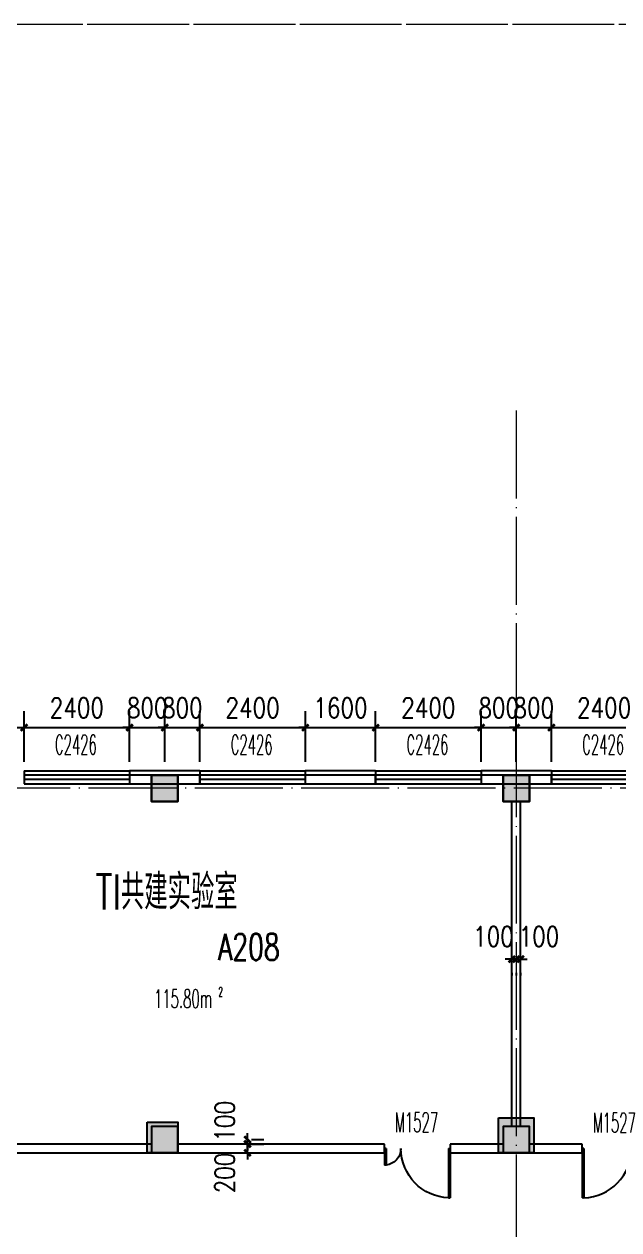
# Model space of a CAD drawing. Extents: x 1417642 to 3570900, y 124798 to 1191112.
# Drawn here: x 1474179 to 1487715, y 532316 to 559771 of the extents above; entities that cross this region are included whole.
import ezdxf

# ---------------------------------------------------------------- set-up
doc = ezdxf.new("R2010")
doc.units = 0
doc.header["$LTSCALE"] = 1000
doc.header["$MEASUREMENT"] = 0
doc.linetypes.add('DOTE', pattern=[2.42, 2, -0.2, 0.02, -0.2])
doc.layers.get('0').update_dxf_attribs({"linetype": 'CONTINUOUS'})
doc.layers.get('Defpoints').update_dxf_attribs({"linetype": 'CONTINUOUS'})
for name, color, linetype in [('colu', 2, 'CONTINUOUS'), ('COLUMN', 9, 'CONTINUOUS'), ('DOTE', 1, 'DOTE'), ('PUB_DIM', 3, 'CONTINUOUS'), ('PUB_HATCH', 8, 'CONTINUOUS'), ('PUB_TEXT', 40, 'CONTINUOUS'), ('SPACE', 7, 'CONTINUOUS'), ('SURFACE', 6, 'CONTINUOUS'), ('tiaozheng', 20, 'CONTINUOUS'), ('WALL', 4, 'CONTINUOUS'), ('WINDOW', 2, 'CONTINUOUS'), ('WINDOW_TEXT', 7, 'CONTINUOUS'), ('填充', 252, 'CONTINUOUS'), ('柱填充 @ 1', 8, 'CONTINUOUS')]:
    doc.layers.add(name, color=color, linetype=linetype)
doc.styles.add('_TCH_SPACE', font='ROMANS', dxfattribs={"width": 0.7, "height": 5, "bigfont": 'Z'})
doc.styles.add('_TCH_WINDOW', font='ROMANS.shx', dxfattribs={"width": 0.7, "height": 400, "bigfont": 'Z.shx'})
doc.styles.add('DIM_FONT', font='SIMPLEX.shx', dxfattribs={"width": 0.8})
doc.styles.add('Z', font='ROMANS', dxfattribs={"width": 0.7, "bigfont": 'Z'})
doc.dimstyles.new('DIMN150', dxfattribs={"dimscale": 1.5, "dimtxt": 300, "dimasz": 100, "dimexe": 250, "dimexo": 300, "dimgap": 150, "dimtad": 1, "dimdec": 0, "dimzin": 0, "dimdsep": 46, "dimtxsty": 'DIM_FONT', "dimblk": 'ARCHTICK', "dimcen": 0.09, "dimdle": 1.5, "dimclrt": 7, "dimazin": 2, "dimtfac": 1, "dimtdec": 0, "dimtix": 1, "dimtmove": 2, "dimatfit": 3, "dimldrblk": 'ARCHTICK', "dimfxl": 1, "dimtolj": 1, "dimtzin": 0, "dimarcsym": 0})

# ---------------------------------------------------------------- blocks, each defined once
blk = doc.blocks.new('5873')
at = {"layer": '柱填充 @ 1', "ltscale": 1000}
for points in [[(1541228, 714085), (1541828, 714085), (1541828, 713485), (1541228, 713485)], [(1549228, 714085), (1549828, 714085), (1549828, 713485), (1549228, 713485)], [(1541128, 706185), (1541828, 706185), (1541828, 705485), (1541128, 705485)], [(1549128, 706285), (1549928, 706285), (1549928, 705485), (1549128, 705485)]]:
    blk.add_hatch(color=256, dxfattribs=at).paths.add_polyline_path(points)
at = {"layer": 'colu', "ltscale": 1000}
for points in [[(1541228, 714085), (1541828, 714085), (1541828, 713485), (1541228, 713485)], [(1549228, 714085), (1549828, 714085), (1549828, 713485), (1549228, 713485)], [(1541128, 706185), (1541828, 706185), (1541828, 705485), (1541128, 705485)], [(1549128, 706285), (1549928, 706285), (1549928, 705485), (1549128, 705485)]]:
    blk.add_lwpolyline(points, close=True, dxfattribs=at)
blk = doc.blocks.new('_ArchTick')
at = {"color": 0, "linetype": 'ByBlock', "const_width": 0.4}
blk.add_lwpolyline([(-0.5, -0.5), (0.5, 0.5)], dxfattribs=at)
blk = doc.blocks.new('*D2397')
at = {"layer": 'Defpoints', "color": 0}
for p in [(1485279, 538619), (1485379, 538619), (1485379, 538480)]:
    blk.add_point(p, dxfattribs=at)
at = {"layer": 'PUB_DIM', "color": 0, "lineweight": -2}
for p, q in [((1485279, 538480), (1485129, 538480)), ((1485279, 538480), (1485379, 538480)), ((1485379, 538480), (1485529, 538480)), ((1485279, 538169), (1485279, 538105)), ((1485379, 538169), (1485379, 538105))]:
    blk.add_line(p, q, dxfattribs=at)
at = {"layer": 'PUB_DIM', "color": 0, "lineweight": -2, "xscale": 150, "yscale": 150, "zscale": 150}
blk.add_blockref('_ArchTick', (1485279, 538480), dxfattribs=at)
at = {"layer": 'PUB_DIM', "color": 0, "lineweight": -2, "xscale": 150, "yscale": 150, "zscale": 150, "rotation": 180}
blk.add_blockref('_ArchTick', (1485379, 538480), dxfattribs=at)
at = {"layer": 'PUB_DIM', "color": 7, "insert": (1484861, 538997), "char_height": 450, "attachment_point": 5, "style": 'DIM_FONT'}
blk.add_mtext('\\A1;100', dxfattribs=at)
blk = doc.blocks.new('*D2398')
at = {"layer": 'Defpoints', "color": 0}
for p in [(1485379, 538619), (1485479, 538619), (1485479, 538480)]:
    blk.add_point(p, dxfattribs=at)
at = {"layer": 'PUB_DIM', "color": 0, "lineweight": -2}
for p, q in [((1485379, 538480), (1485229, 538480)), ((1485379, 538480), (1485479, 538480)), ((1485479, 538480), (1485629, 538480)), ((1485379, 538169), (1485379, 538105)), ((1485479, 538169), (1485479, 538105))]:
    blk.add_line(p, q, dxfattribs=at)
at = {"layer": 'PUB_DIM', "color": 0, "lineweight": -2, "xscale": 150, "yscale": 150, "zscale": 150}
blk.add_blockref('_ArchTick', (1485379, 538480), dxfattribs=at)
at = {"layer": 'PUB_DIM', "color": 0, "lineweight": -2, "xscale": 150, "yscale": 150, "zscale": 150, "rotation": 180}
blk.add_blockref('_ArchTick', (1485479, 538480), dxfattribs=at)
at = {"layer": 'PUB_DIM', "color": 7, "insert": (1485896, 538997), "char_height": 450, "attachment_point": 5, "style": 'DIM_FONT'}
blk.add_mtext('\\A1;100', dxfattribs=at)
blk = doc.blocks.new('*D2408')
at = {"layer": 'Defpoints', "color": 0}
for p in [(1478901, 534371), (1479263, 534371), (1478901, 534271)]:
    blk.add_point(p, dxfattribs=at)
at = {"layer": 'PUB_DIM', "color": 0, "lineweight": -2}
for p, q in [((1479263, 534371), (1479263, 534521)), ((1479263, 534271), (1479263, 534371)), ((1479351, 534371), (1479638, 534371)), ((1479263, 534271), (1479263, 534121)), ((1479351, 534271), (1479638, 534271))]:
    blk.add_line(p, q, dxfattribs=at)
at = {"layer": 'PUB_DIM', "color": 0, "lineweight": -2, "xscale": 150, "yscale": 150, "zscale": 150}
for p, rotation in [((1479263, 534371), 270), ((1479263, 534271), 90)]:
    blk.add_blockref('_ArchTick', p, dxfattribs=dict(at, rotation=rotation))
at = {"layer": 'PUB_DIM', "color": 7, "insert": (1478745, 534789), "char_height": 450, "attachment_point": 5, "rotation": 90, "style": 'DIM_FONT'}
blk.add_mtext('\\A1;100', dxfattribs=at)
blk = doc.blocks.new('*D2409')
at = {"layer": 'Defpoints', "color": 0}
for p in [(1478901, 534271), (1478901, 534071), (1479263, 534271)]:
    blk.add_point(p, dxfattribs=at)
at = {"layer": 'PUB_DIM', "color": 0, "lineweight": -2}
for p, q in [((1479263, 534271), (1479263, 534421)), ((1479263, 534071), (1479263, 534271)), ((1479263, 534071), (1479263, 533921)), ((1479351, 534271), (1479638, 534271)), ((1479351, 534071), (1479638, 534071))]:
    blk.add_line(p, q, dxfattribs=at)
at = {"layer": 'PUB_DIM', "color": 0, "lineweight": -2, "xscale": 150, "yscale": 150, "zscale": 150}
for p, rotation in [((1479263, 534271), 270), ((1479263, 534071), 90)]:
    blk.add_blockref('_ArchTick', p, dxfattribs=dict(at, rotation=rotation))
at = {"layer": 'PUB_DIM', "color": 7, "insert": (1478745, 533612), "char_height": 450, "attachment_point": 5, "rotation": 90, "style": 'DIM_FONT'}
blk.add_mtext('\\A1;200', dxfattribs=at)
blk = doc.blocks.new('*D3175')
at = {"layer": 'Defpoints', "color": 0}
for p in [(1488579, 543753), (1486179, 542527), (1488579, 542527)]:
    blk.add_point(p, dxfattribs=at)
at = {"layer": 'PUB_DIM', "color": 0, "lineweight": -2}
for p, q in [((1486179, 542977), (1486179, 544128)), ((1488579, 542977), (1488579, 544128)), ((1486176, 543753), (1488581, 543753))]:
    blk.add_line(p, q, dxfattribs=at)
at = {"layer": 'PUB_DIM', "color": 0, "lineweight": -2, "xscale": 150, "yscale": 150, "zscale": 150, "rotation": 180}
blk.add_blockref('_ArchTick', (1486179, 543753), dxfattribs=at)
at = {"layer": 'PUB_DIM', "color": 0, "lineweight": -2, "xscale": 150, "yscale": 150, "zscale": 150}
blk.add_blockref('_ArchTick', (1488579, 543753), dxfattribs=at)
at = {"layer": 'PUB_DIM', "color": 7, "insert": (1487379, 544203), "char_height": 450, "attachment_point": 5, "style": 'DIM_FONT'}
blk.add_mtext('\\A1;2400', dxfattribs=at)
blk = doc.blocks.new('*D3176')
at = {"layer": 'Defpoints', "color": 0}
for p in [(1486179, 543753), (1485379, 542527), (1486179, 542527)]:
    blk.add_point(p, dxfattribs=at)
at = {"layer": 'PUB_DIM', "color": 0, "lineweight": -2}
for p, q in [((1485379, 542977), (1485379, 544128)), ((1486179, 542977), (1486179, 544128)), ((1485379, 543753), (1485229, 543753)), ((1485379, 543753), (1486179, 543753)), ((1486179, 543753), (1486329, 543753))]:
    blk.add_line(p, q, dxfattribs=at)
at = {"layer": 'PUB_DIM', "color": 0, "lineweight": -2, "xscale": 150, "yscale": 150, "zscale": 150}
blk.add_blockref('_ArchTick', (1485379, 543753), dxfattribs=at)
at = {"layer": 'PUB_DIM', "color": 0, "lineweight": -2, "xscale": 150, "yscale": 150, "zscale": 150, "rotation": 180}
blk.add_blockref('_ArchTick', (1486179, 543753), dxfattribs=at)
at = {"layer": 'PUB_DIM', "color": 7, "insert": (1485779, 544203), "char_height": 450, "attachment_point": 5, "style": 'DIM_FONT'}
blk.add_mtext('\\A1;800', dxfattribs=at)
blk = doc.blocks.new('*D3177')
at = {"layer": 'Defpoints', "color": 0}
for p in [(1485379, 543753), (1484579, 542527), (1485379, 542527)]:
    blk.add_point(p, dxfattribs=at)
at = {"layer": 'PUB_DIM', "color": 0, "lineweight": -2}
for p, q in [((1484579, 542977), (1484579, 544128)), ((1485379, 542977), (1485379, 544128)), ((1484579, 543753), (1484429, 543753)), ((1484579, 543753), (1485379, 543753)), ((1485379, 543753), (1485529, 543753))]:
    blk.add_line(p, q, dxfattribs=at)
at = {"layer": 'PUB_DIM', "color": 0, "lineweight": -2, "xscale": 150, "yscale": 150, "zscale": 150}
blk.add_blockref('_ArchTick', (1484579, 543753), dxfattribs=at)
at = {"layer": 'PUB_DIM', "color": 0, "lineweight": -2, "xscale": 150, "yscale": 150, "zscale": 150, "rotation": 180}
blk.add_blockref('_ArchTick', (1485379, 543753), dxfattribs=at)
at = {"layer": 'PUB_DIM', "color": 7, "insert": (1484979, 544203), "char_height": 450, "attachment_point": 5, "style": 'DIM_FONT'}
blk.add_mtext('\\A1;800', dxfattribs=at)
blk = doc.blocks.new('*D3178')
at = {"layer": 'Defpoints', "color": 0}
for p in [(1484579, 543753), (1482179, 542527), (1484579, 542527)]:
    blk.add_point(p, dxfattribs=at)
at = {"layer": 'PUB_DIM', "color": 0, "lineweight": -2}
for p, q in [((1482179, 542977), (1482179, 544128)), ((1484579, 542977), (1484579, 544128)), ((1482176, 543753), (1484581, 543753))]:
    blk.add_line(p, q, dxfattribs=at)
at = {"layer": 'PUB_DIM', "color": 0, "lineweight": -2, "xscale": 150, "yscale": 150, "zscale": 150, "rotation": 180}
blk.add_blockref('_ArchTick', (1482179, 543753), dxfattribs=at)
at = {"layer": 'PUB_DIM', "color": 0, "lineweight": -2, "xscale": 150, "yscale": 150, "zscale": 150}
blk.add_blockref('_ArchTick', (1484579, 543753), dxfattribs=at)
at = {"layer": 'PUB_DIM', "color": 7, "insert": (1483379, 544203), "char_height": 450, "attachment_point": 5, "style": 'DIM_FONT'}
blk.add_mtext('\\A1;2400', dxfattribs=at)
blk = doc.blocks.new('*D3179')
at = {"layer": 'Defpoints', "color": 0}
for p in [(1482179, 543753), (1480579, 542527), (1482179, 542527)]:
    blk.add_point(p, dxfattribs=at)
at = {"layer": 'PUB_DIM', "color": 0, "lineweight": -2}
for p, q in [((1480579, 542977), (1480579, 544128)), ((1482179, 542977), (1482179, 544128)), ((1480579, 543753), (1480429, 543753)), ((1480579, 543753), (1482179, 543753)), ((1482179, 543753), (1482329, 543753))]:
    blk.add_line(p, q, dxfattribs=at)
at = {"layer": 'PUB_DIM', "color": 0, "lineweight": -2, "xscale": 150, "yscale": 150, "zscale": 150}
blk.add_blockref('_ArchTick', (1480579, 543753), dxfattribs=at)
at = {"layer": 'PUB_DIM', "color": 0, "lineweight": -2, "xscale": 150, "yscale": 150, "zscale": 150, "rotation": 180}
blk.add_blockref('_ArchTick', (1482179, 543753), dxfattribs=at)
at = {"layer": 'PUB_DIM', "color": 7, "insert": (1481379, 544203), "char_height": 450, "attachment_point": 5, "style": 'DIM_FONT'}
blk.add_mtext('\\A1;1600', dxfattribs=at)
blk = doc.blocks.new('*D3180')
at = {"layer": 'Defpoints', "color": 0}
for p in [(1480579, 543753), (1478179, 542527), (1480579, 542527)]:
    blk.add_point(p, dxfattribs=at)
at = {"layer": 'PUB_DIM', "color": 0, "lineweight": -2}
for p, q in [((1478179, 542977), (1478179, 544128)), ((1480579, 542977), (1480579, 544128)), ((1478176, 543753), (1480581, 543753))]:
    blk.add_line(p, q, dxfattribs=at)
at = {"layer": 'PUB_DIM', "color": 0, "lineweight": -2, "xscale": 150, "yscale": 150, "zscale": 150, "rotation": 180}
blk.add_blockref('_ArchTick', (1478179, 543753), dxfattribs=at)
at = {"layer": 'PUB_DIM', "color": 0, "lineweight": -2, "xscale": 150, "yscale": 150, "zscale": 150}
blk.add_blockref('_ArchTick', (1480579, 543753), dxfattribs=at)
at = {"layer": 'PUB_DIM', "color": 7, "insert": (1479379, 544203), "char_height": 450, "attachment_point": 5, "style": 'DIM_FONT'}
blk.add_mtext('\\A1;2400', dxfattribs=at)
blk = doc.blocks.new('*D3181')
at = {"layer": 'Defpoints', "color": 0}
for p in [(1478179, 543753), (1477379, 542527), (1478179, 542527)]:
    blk.add_point(p, dxfattribs=at)
at = {"layer": 'PUB_DIM', "color": 0, "lineweight": -2}
for p, q in [((1477379, 542977), (1477379, 544128)), ((1478179, 542977), (1478179, 544128)), ((1477379, 543753), (1477229, 543753)), ((1477379, 543753), (1478179, 543753)), ((1478179, 543753), (1478329, 543753))]:
    blk.add_line(p, q, dxfattribs=at)
at = {"layer": 'PUB_DIM', "color": 0, "lineweight": -2, "xscale": 150, "yscale": 150, "zscale": 150}
blk.add_blockref('_ArchTick', (1477379, 543753), dxfattribs=at)
at = {"layer": 'PUB_DIM', "color": 0, "lineweight": -2, "xscale": 150, "yscale": 150, "zscale": 150, "rotation": 180}
blk.add_blockref('_ArchTick', (1478179, 543753), dxfattribs=at)
at = {"layer": 'PUB_DIM', "color": 7, "insert": (1477779, 544203), "char_height": 450, "attachment_point": 5, "style": 'DIM_FONT'}
blk.add_mtext('\\A1;800', dxfattribs=at)
blk = doc.blocks.new('*D3182')
at = {"layer": 'Defpoints', "color": 0}
for p in [(1477379, 543753), (1476579, 542527), (1477379, 542527)]:
    blk.add_point(p, dxfattribs=at)
at = {"layer": 'PUB_DIM', "color": 0, "lineweight": -2}
for p, q in [((1476579, 542977), (1476579, 544128)), ((1477379, 542977), (1477379, 544128)), ((1476579, 543753), (1476429, 543753)), ((1476579, 543753), (1477379, 543753)), ((1477379, 543753), (1477529, 543753))]:
    blk.add_line(p, q, dxfattribs=at)
at = {"layer": 'PUB_DIM', "color": 0, "lineweight": -2, "xscale": 150, "yscale": 150, "zscale": 150}
blk.add_blockref('_ArchTick', (1476579, 543753), dxfattribs=at)
at = {"layer": 'PUB_DIM', "color": 0, "lineweight": -2, "xscale": 150, "yscale": 150, "zscale": 150, "rotation": 180}
blk.add_blockref('_ArchTick', (1477379, 543753), dxfattribs=at)
at = {"layer": 'PUB_DIM', "color": 7, "insert": (1476979, 544203), "char_height": 450, "attachment_point": 5, "style": 'DIM_FONT'}
blk.add_mtext('\\A1;800', dxfattribs=at)
blk = doc.blocks.new('*D3183')
at = {"layer": 'Defpoints', "color": 0}
for p in [(1476579, 543753), (1474179, 542527), (1476579, 542527)]:
    blk.add_point(p, dxfattribs=at)
at = {"layer": 'PUB_DIM', "color": 0, "lineweight": -2}
for p, q in [((1474179, 542977), (1474179, 544128)), ((1476579, 542977), (1476579, 544128)), ((1474176, 543753), (1476581, 543753))]:
    blk.add_line(p, q, dxfattribs=at)
at = {"layer": 'PUB_DIM', "color": 0, "lineweight": -2, "xscale": 150, "yscale": 150, "zscale": 150, "rotation": 180}
blk.add_blockref('_ArchTick', (1474179, 543753), dxfattribs=at)
at = {"layer": 'PUB_DIM', "color": 0, "lineweight": -2, "xscale": 150, "yscale": 150, "zscale": 150}
blk.add_blockref('_ArchTick', (1476579, 543753), dxfattribs=at)
at = {"layer": 'PUB_DIM', "color": 7, "insert": (1475379, 544203), "char_height": 450, "attachment_point": 5, "style": 'DIM_FONT'}
blk.add_mtext('\\A1;2400', dxfattribs=at)
blk = doc.blocks.new('*D3184')
at = {"layer": 'Defpoints', "color": 0}
for p in [(1474179, 543753), (1470779, 542527), (1474179, 542527)]:
    blk.add_point(p, dxfattribs=at)
at = {"layer": 'PUB_DIM', "color": 0, "lineweight": -2}
for p, q in [((1470779, 542977), (1470779, 544128)), ((1474179, 542977), (1474179, 544128)), ((1470776, 543753), (1474181, 543753))]:
    blk.add_line(p, q, dxfattribs=at)
at = {"layer": 'PUB_DIM', "color": 0, "lineweight": -2, "xscale": 150, "yscale": 150, "zscale": 150, "rotation": 180}
blk.add_blockref('_ArchTick', (1470779, 543753), dxfattribs=at)
at = {"layer": 'PUB_DIM', "color": 0, "lineweight": -2, "xscale": 150, "yscale": 150, "zscale": 150}
blk.add_blockref('_ArchTick', (1474179, 543753), dxfattribs=at)
at = {"layer": 'PUB_DIM', "color": 7, "insert": (1472479, 544203), "char_height": 450, "attachment_point": 5, "style": 'DIM_FONT'}
blk.add_mtext('\\A1;3400', dxfattribs=at)
blk = doc.blocks.new('_FZH')
blk.add_lwpolyline([(-0.5, -0.5), (0.5, -0.5), (0.5, 0.5), (-0.5, 0.5)], close=True)
at = {"layer": 'PUB_HATCH'}
blk.add_solid([(-0.5, -0.5), (0.5, -0.5), (-0.5, 0.5), (0.5, 0.5)], dxfattribs=at)
blk = doc.blocks.new('$DorLib2D$00000225')
at = {"color": 0}
for p, q in [((0.475, -0.001), (0.475, 0.752)), ((0.475, 0.752), (0.5, 0.752)), ((0.5, -0.001), (0.5, 0.752)), ((-0.5, 0), (-0.5, 0.252)), ((-0.475, 0.252), (-0.5, 0.252)), ((-0.475, 0), (-0.475, 0.252)), ((-0.475, 0), (-0.5, 0)), ((0.475, -0.001), (0.5, -0.001))]:
    blk.add_line(p, q, dxfattribs=at)
for centre, radius, start, end in [((0.505, -0.002), 0.755, 92.2493, 179.7238), ((-0.501, 0.003), 0.251, 359.7899, 84.0974)]:
    blk.add_arc(centre, radius, start, end, dxfattribs=at)
blk = doc.blocks.new('$TCHSYS$WIN2D')
for p, q in [((-0.5, 0.5), (0.5, 0.5)), ((-0.5, 0.5), (-0.5, -0.5)), ((0.5, 0.5), (0.5, -0.5)), ((0.5, 0.167), (-0.5, 0.167)), ((0.5, -0.167), (-0.5, -0.167)), ((-0.5, -0.5), (0.5, -0.5))]:
    blk.add_line(p, q)

msp = doc.modelspace()

# ---------------------------------------------------------------- linework, layer by layer
at = {"layer": 'DOTE', "lineweight": 0}
for p in [(1432052.3, 559770.9, 0), (1463831.4, 559770.9, 0)]:
    msp.add_line(p, (1590577.2, 559770.9, 0), dxfattribs=at)
at = {"layer": 'DOTE', "lineweight": 0, "elevation": 0}
for points in [[(1485378.7, 550970.9), (1485378.7, 515570.4)], [(1596227.1, 542370.9), (1431752.3, 542370.9)]]:
    msp.add_lwpolyline(points, dxfattribs=at)
at = {"layer": 'SURFACE'}
for p, q in [((1476578.7, 542770.9), (1476578.7, 542670.9)), ((1478178.7, 542770.9), (1476578.7, 542770.9)), ((1478178.7, 542770.9), (1478178.7, 542670.9)), ((1480578.7, 542770.9), (1480578.7, 542670.9)), ((1482178.7, 542770.9), (1480578.7, 542770.9)), ((1482178.7, 542770.9), (1482178.7, 542670.9)), ((1484578.7, 542770.9), (1484578.7, 542670.9)), ((1486178.7, 542770.9), (1484578.7, 542770.9)), ((1486178.7, 542770.9), (1486178.7, 542670.9))]:
    msp.add_line(p, q, dxfattribs=at)
at = {"layer": 'WALL'}
for p, q in [((1478178.7, 542670.9), (1476578.7, 542670.9)), ((1476578.7, 542670.9), (1476578.7, 542470.9)), ((1478178.7, 542470.9), (1478178.7, 542670.9)), ((1482178.7, 542670.9), (1480578.7, 542670.9)), ((1480578.7, 542670.9), (1480578.7, 542470.9)), ((1482178.7, 542470.9), (1482178.7, 542670.9)), ((1486178.7, 542670.9), (1484578.7, 542670.9)), ((1484578.7, 542670.9), (1484578.7, 542470.9)), ((1486178.7, 542470.9), (1486178.7, 542670.9)), ((1476578.7, 542470.9), (1478178.7, 542470.9)), ((1480578.7, 542470.9), (1482178.7, 542470.9)), ((1484578.7, 542470.9), (1486178.7, 542470.9)), ((1485278.7, 534670.9), (1485278.7, 542070.9)), ((1485478.7, 534670.9), (1485478.7, 542070.9)), ((1477078.7, 534270.9), (1473778.7, 534270.9)), ((1473778.7, 534070.9), (1477078.7, 534070.9)), ((1482378.7, 534270.9), (1477678.7, 534270.9)), ((1477678.7, 534070.9), (1482378.7, 534070.9)), ((1482378.7, 534070.9), (1482378.7, 534270.9)), ((1485078.7, 534270.9), (1483878.7, 534270.9)), ((1483878.7, 534270.9), (1483878.7, 534070.9)), ((1483878.7, 534070.9), (1485078.7, 534070.9)), ((1486878.7, 534270.9), (1485678.7, 534270.9)), ((1485678.7, 534070.9), (1486878.7, 534070.9)), ((1486878.7, 534070.9), (1486878.7, 534270.9))]:
    msp.add_line(p, q, dxfattribs=at)

# ---------------------------------------------------------------- block references
at = {"layer": 'COLUMN', "lineweight": 0, "xscale": 600, "yscale": 600, "zscale": 600}
for p in [(1477378.7, 542370.9, 0), (1485378.7, 542370.9, 0), (1477378.7, 534370.9, 0), (1485378.7, 534370.9, 0)]:
    msp.add_blockref('_FZH', p, dxfattribs=at)
at = {"layer": 'tiaozheng'}
msp.add_blockref('5873', (-64148.9, -171414.5, 0), dxfattribs=at)
at = {"layer": 'WINDOW', "color": 2}
ref = msp.add_blockref('$TCHSYS$WIN2D', (1475378.7, 542620.9), dxfattribs=dict(at, xscale=-2400, yscale=-300, zscale=-2400, rotation=180))
ref.add_attrib('A', 'C2426', (1474879.9, 543143.5), dxfattribs={"layer": 'WINDOW_TEXT', "color": 2, "height": 446.25, "style": '_TCH_WINDOW', "width": 0.494118})
ref = msp.add_blockref('$TCHSYS$WIN2D', (1479378.7, 542620.9), dxfattribs=dict(at, xscale=-2400, yscale=-300, zscale=-2400, rotation=180))
ref.add_attrib('A', 'C2426', (1478879.9, 543143.5), dxfattribs={"layer": 'WINDOW_TEXT', "color": 2, "height": 446.25, "style": '_TCH_WINDOW', "width": 0.494118})
ref = msp.add_blockref('$TCHSYS$WIN2D', (1483378.7, 542620.9), dxfattribs=dict(at, xscale=-2400, yscale=-300, zscale=-2400, rotation=180))
ref.add_attrib('A', 'C2426', (1482879.9, 543143.5), dxfattribs={"layer": 'WINDOW_TEXT', "color": 2, "height": 446.25, "style": '_TCH_WINDOW', "width": 0.494118})
ref = msp.add_blockref('$TCHSYS$WIN2D', (1487378.7, 542620.9), dxfattribs=dict(at, xscale=-2400, yscale=-300, zscale=-2400, rotation=180))
ref.add_attrib('A', 'C2426', (1486879.9, 543143.5), dxfattribs={"layer": 'WINDOW_TEXT', "color": 2, "height": 446.25, "style": '_TCH_WINDOW', "width": 0.494118})
at = {"layer": 'WINDOW', "lineweight": 0}
ref = msp.add_blockref('$DorLib2D$00000225', (1483128.7, 534170.9), dxfattribs=dict(at, xscale=1500, yscale=-1500, zscale=1500))
ref.add_attrib('A', 'M1527', (1482619.4, 534543.4), dxfattribs={"layer": 'WINDOW_TEXT', "lineweight": 0, "height": 446.25, "style": '_TCH_WINDOW', "width": 0.494118})
ref = msp.add_blockref('$DorLib2D$00000225', (1487628.7, 534170.9), dxfattribs=dict(at, xscale=-1500, yscale=-1500, zscale=-1500))
ref.add_attrib('A', 'M1527', (1487119.4, 534533.5), dxfattribs={"layer": 'WINDOW_TEXT', "lineweight": 0, "height": 446.25, "style": '_TCH_WINDOW', "width": 0.494118})

# ---------------------------------------------------------------- texts
at = {"layer": 'PUB_TEXT', "color": 1, "lineweight": 60, "style": 'Z', "width": 0.7}
msp.add_text('A208', height=600, dxfattribs=at).set_placement((1478592.6, 538459.7))
at = {"layer": 'SPACE', "style": '_TCH_SPACE', "width": 0.525}
for s, height, p in [('2', 210, (1478605, 537633.1, 0)), ('115.80m', 420, (1477135, 537370.6, 0))]:
    msp.add_text(s, height=height, dxfattribs=at).set_placement(p)
at = {"layer": '填充', "insert": (1475805.1, 540409.1), "char_height": 800, "width": 4346.541, "attachment_point": 1, "style": '_TCH_WINDOW'}
msp.add_mtext('{\\C2;TI共建实验室}', dxfattribs=at)

# ---------------------------------------------------------------- dimensions: what is measured, and where the dimension line sits
at = {"layer": 'PUB_DIM'}
for p1, p2, picture, middle in [((1470778.7, 542527.2), (1474178.7, 542527.2), '*D3184', (1472478.7, 544203.4)), ((1474178.7, 542527.2), (1476578.7, 542527.2), '*D3183', (1475378.7, 544203.4)), ((1476578.7, 542527.2), (1477378.7, 542527.2), '*D3182', (1476978.7, 544203.4)), ((1477378.7, 542527.2), (1478178.7, 542527.2), '*D3181', (1477778.7, 544203.4)), ((1478178.7, 542527.2), (1480578.7, 542527.2), '*D3180', (1479378.7, 544203.4)), ((1480578.7, 542527.2), (1482178.7, 542527.2), '*D3179', (1481378.7, 544203.4)), ((1482178.7, 542527.2), (1484578.7, 542527.2), '*D3178', (1483378.7, 544203.4)), ((1484578.7, 542527.2), (1485378.7, 542527.2), '*D3177', (1484978.7, 544203.4)), ((1485378.7, 542527.2), (1486178.7, 542527.2), '*D3176', (1485778.7, 544203.4)), ((1486178.7, 542527.2), (1488578.7, 542527.2), '*D3175', (1487378.7, 544203.4))]:
    dim = msp.add_aligned_dim(p1=p1, p2=p2, distance=1226.2, dimstyle='DIMN150', dxfattribs=at)
    dim.commit()
    dim.dimension.update_dxf_attribs({"geometry": picture, "text_midpoint": middle})
for base, p1, p2, angle, picture, middle in [((1485378.7, 538479.7), (1485278.7, 538619.5), (1485378.7, 538619.5), 0, '*D2397', (1484860.9, 538997.2)), ((1485478.7, 538479.7), (1485378.7, 538619.5), (1485478.7, 538619.5), 0, '*D2398', (1485896.4, 538997.2)), ((1479262.7, 534370.9), (1478900.8, 534270.9), (1478900.8, 534370.9), 90, '*D2408', (1478745.2, 534788.6)), ((1479262.7, 534270.9), (1478900.8, 534070.9), (1478900.8, 534270.9), 90, '*D2409', (1478745.2, 533612.4))]:
    dim = msp.add_linear_dim(base=base, p1=p1, p2=p2, angle=angle, dimstyle='DIMN150', dxfattribs=at)
    dim.commit()
    dim.dimension.update_dxf_attribs({"geometry": picture, "text_midpoint": middle, "dimtype": 129})

doc.saveas('drawing.dxf')
